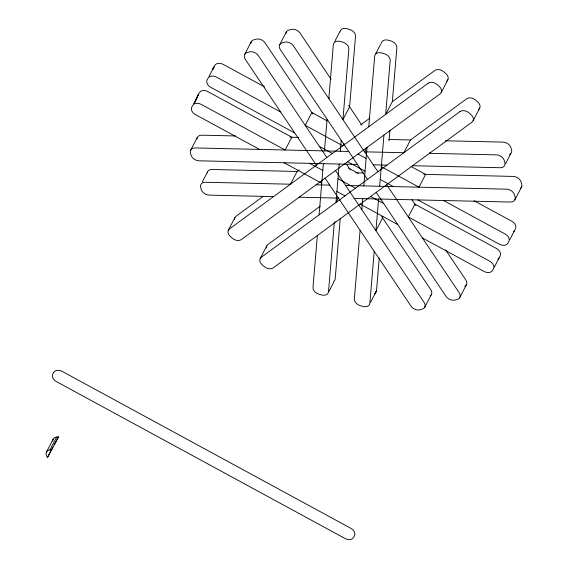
<?xml version="1.0" encoding="UTF-8"?>
<svg xmlns="http://www.w3.org/2000/svg" width="568" height="568" viewBox="0 0 568 568"><rect width="100%" height="100%" fill="white"/><g stroke="black" fill="none" stroke-linecap="round" stroke-linejoin="round"><path stroke-width="0.85" d="M317.356 235.528L313.011 287.394A6.844 4.885 27.6 0 0 319.046 294.245L321.63 294.962A6.844 4.885 27.6 0 0 328.517 291.696L334.254 223.139L335.042 221.634M319.081 214.889L323.369 163.662M324.442 150.903L327.09 119.252M339.21 164.031L335.986 202.492L338.336 197.991M340.275 151.273L341.198 140.253M340.211 218.95L335.184 278.945A6.844 4.885 27.6 0 1 333.473 281.728M360.098 230.317L354.354 298.874A6.844 4.885 27.6 0 0 360.396 305.726L362.98 306.443A6.844 4.885 27.6 0 0 369.86 303.184L374.205 251.319M361.83 209.67L362.753 198.658M363.818 185.899L367.042 147.431M368.767 126.792L374.681 56.204A6.844 4.885 27.6 0 1 381.561 52.945L384.145 53.662A6.844 4.885 27.6 0 1 390.188 60.513L385.672 114.395L392.339 101.644L396.855 47.755A6.844 4.885 27.6 0 0 390.812 40.903L388.228 40.186A6.844 4.885 27.6 0 0 381.348 43.452M378.586 199.02L375.931 230.679L382.605 217.92L382.747 216.167M379.651 186.261L383.94 135.042M379.246 258.014L376.534 290.425A6.844 4.885 27.6 0 1 375.249 292.903M389.066 140.75L389.946 130.2M195.853 100.266L198.296 94.693M194.774 102.801L198.566 94.288L193.66 103.66M209.017 76.439L213.916 67.059L212.624 69.594L213.646 67.471M212.624 69.594L214.803 65.37A6.844 4.885 27.6 0 1 223.21 64.39L264.603 86.89M505.598 163.733L510.795 153.41M370.584 302.332L376.463 290.873L374.34 294.636M190.621 150.243L197.295 137.484M244.787 54.216L251.454 41.457M46.533 451.887L53.2 439.135M49.991 449.842L56.658 437.083L58.568 436.856L47.421 457.567L46.597 455.855A6.844 4.885 27.6 0 1 49.991 449.842L51.901 449.615M47.421 457.567L52.909 447.059M202.293 181.987L207.142 172.707M279.825 44.481L286.492 31.73M228.251 230.388L234.918 217.629M334.822 41.301L339.728 31.922M329.234 97.81L328.822 98.605L333.331 44.723A6.844 4.885 27.6 0 1 340.218 41.464L342.802 42.181A6.844 4.885 27.6 0 1 348.837 49.025L342.93 119.614L349.597 106.855L355.504 36.274A6.844 4.885 27.6 0 0 349.469 29.422L346.885 28.705A6.844 4.885 27.6 0 0 339.998 31.964M299.222 169.917L297.121 171.458L290.454 184.209L205.353 182.257A6.844 4.885 27.6 0 0 200.674 187.476L201.306 189.62A6.844 4.885 27.6 0 0 209.18 195.129L273.549 196.606M260.108 258.696L266.775 245.937M375.746 53.626L380.652 44.247M344.023 143.548L342.845 145.798L305.186 125.329L311.86 112.57L327.225 120.927M366.914 147.325L364.564 151.826L403.855 152.728L410.522 139.976L466.669 98.811A6.844 4.885 27.6 0 1 475.785 100.195L477.773 101.97A6.844 4.885 27.6 0 1 478.611 109.425M382.079 165.196L381.291 166.694L418.95 187.163L425.617 174.411L411.012 166.474M328.815 291.696L333.664 282.417M441.258 92.449L447.932 79.69M429.891 152.522L429.479 153.317L496.354 154.858A6.844 4.885 27.6 0 1 504.228 160.361L504.86 162.512A6.844 4.885 27.6 0 1 500.181 167.73L412.574 165.714M473.116 120.757L479.79 107.998M424.58 307.501L431.247 294.742M459.626 297.774L466.292 285.015M514.913 199.737L521.58 186.986M494.359 267.052L499.208 257.773M509.709 239.824L514.558 230.551M54.088 444.808L58.568 436.856M262.984 196.485L236.096 216.202A6.844 4.885 27.6 0 0 234.627 219.646M360.723 124.825L369.832 118.144M392.339 101.644L434.811 70.503A6.844 4.885 27.6 0 1 443.927 71.888L445.915 73.662A6.844 4.885 27.6 0 1 446.753 81.117M320.331 206.106L267.954 244.51A6.844 4.885 27.6 0 0 266.484 247.953M235.614 135.958L201.825 135.184A6.844 4.885 27.6 0 0 196.947 138.926M290.049 137.207L298.803 137.406M388.69 139.472L410.522 139.976M445.34 140.779L503.028 142.099A6.844 4.885 27.6 0 1 510.895 147.609L511.534 149.753A6.844 4.885 27.6 0 1 509.553 154.439M348.724 151.464L195.151 147.936A6.844 4.885 27.6 0 0 190.472 153.154L191.111 155.298A6.844 4.885 27.6 0 0 198.977 160.808L357.442 164.45M373.275 164.812L386.95 165.125M297.121 171.458L212.02 169.498A6.844 4.885 27.6 0 0 207.192 172.757M355.724 172.8L363.541 172.984M423.849 174.369L513.223 176.421A6.844 4.885 27.6 0 1 521.097 181.93L521.729 184.075A6.844 4.885 27.6 0 1 520.224 188.498M316.078 184.799L329.745 185.118M345.585 185.48L506.557 189.179A6.844 4.885 27.6 0 1 514.423 194.682L515.062 196.826A6.844 4.885 27.6 0 1 510.383 202.045L354.297 198.459M299.173 197.195L338.464 198.097M474.074 200.752L511.853 221.286A6.844 4.885 27.6 0 1 515.467 228.812L514.509 230.509A6.844 4.885 27.6 0 1 513.621 231.552M280.635 111.981L216.543 77.141A6.844 4.885 27.6 0 0 208.129 78.128L207.171 79.832A6.844 4.885 27.6 0 0 210.785 87.351L294.742 132.99M358.017 154.049L366.119 158.451M443.501 200.511L505.186 234.044A6.844 4.885 27.6 0 1 508.8 241.563L507.842 243.267A6.844 4.885 27.6 0 1 499.428 244.254L417.878 199.922M319.294 146.338L332.401 153.459M347.573 161.71L365.046 171.202M380.226 179.452L393.326 186.574M348.447 168.029L358.323 173.396M309.702 163.35L322.801 170.471M337.974 178.721L355.454 188.221M370.627 196.471L383.727 203.593M259.526 149.412L195.435 114.58A6.844 4.885 27.6 0 1 191.821 107.054L192.779 105.35A6.844 4.885 27.6 0 1 201.193 104.37L285.143 150.002L291.817 137.25L207.86 91.611A6.844 4.885 27.6 0 0 199.446 92.598L198.488 94.295A6.844 4.885 27.6 0 0 198.062 95.594M284.078 162.76L321.736 183.23M336.909 191.48L345.003 195.882M360.183 204.132L397.834 224.594M422.386 237.942L484.078 271.476A6.844 4.885 27.6 0 0 492.491 270.489L493.45 268.792A6.844 4.885 27.6 0 0 489.836 261.266L408.285 216.94L414.952 204.182L496.503 248.514A6.844 4.885 27.6 0 1 500.117 256.033L499.158 257.737A6.844 4.885 27.6 0 1 497.852 259.072M331.059 79.25L300.046 33.072A6.844 4.885 27.6 0 0 291.121 29.451L288.927 30.061A6.844 4.885 27.6 0 0 285.91 33.661M348.624 105.407L361.887 125.159M411.999 199.787L415.925 205.63M445.624 249.863L465.881 280.024A6.844 4.885 27.6 0 1 464.801 286.322M377.933 171.742L293.379 45.83A6.844 4.885 27.6 0 0 284.447 42.209L282.26 42.813A6.844 4.885 27.6 0 0 280.237 49.48L367.482 179.396M386.652 184.721L459.214 292.776A6.844 4.885 27.6 0 1 457.19 299.442L455.003 300.053A6.844 4.885 27.6 0 1 446.072 296.425L376.201 192.382M312.833 114.019L265.007 42.806A6.844 4.885 27.6 0 0 256.076 39.178L253.882 39.788A6.844 4.885 27.6 0 0 250.864 43.388M346.515 164.18L350.335 169.875M381.632 216.472L430.835 289.751A6.844 4.885 27.6 0 1 430.189 295.8M326.82 157.542L258.334 55.557A6.844 4.885 27.6 0 0 249.409 51.937L247.215 52.54A6.844 4.885 27.6 0 0 245.198 59.207L316.376 165.203M335.539 170.528L424.168 302.503A6.844 4.885 27.6 0 1 422.145 309.169L419.958 309.78A6.844 4.885 27.6 0 1 411.026 306.152L325.095 178.189M52.739 441.095A6.844 4.885 27.6 0 1 56.658 437.083M213.412 68.373A6.844 4.885 27.6 0 1 213.838 67.074M53.747 372.367L52.788 374.071A6.844 4.885 27.6 0 0 56.402 381.589L345.046 538.492A6.844 4.885 27.6 0 0 353.459 537.505L354.418 535.801A6.844 4.885 27.6 0 0 350.804 528.283L62.16 371.38A6.844 4.885 27.6 0 0 53.747 372.367M428.137 83.255L229.429 228.961A6.844 4.885 27.6 0 0 230.267 236.416L232.255 238.184A6.844 4.885 27.6 0 0 241.372 239.575L440.086 93.876A6.844 4.885 27.6 0 0 439.249 86.414L437.253 84.646A6.844 4.885 27.6 0 0 428.137 83.255M459.995 111.569L261.287 257.269A6.844 4.885 27.6 0 0 262.125 264.724L264.113 266.498A6.844 4.885 27.6 0 0 273.229 267.883L471.944 122.184A6.844 4.885 27.6 0 0 471.106 114.722L469.111 112.954A6.844 4.885 27.6 0 0 459.995 111.569"/></g></svg>
